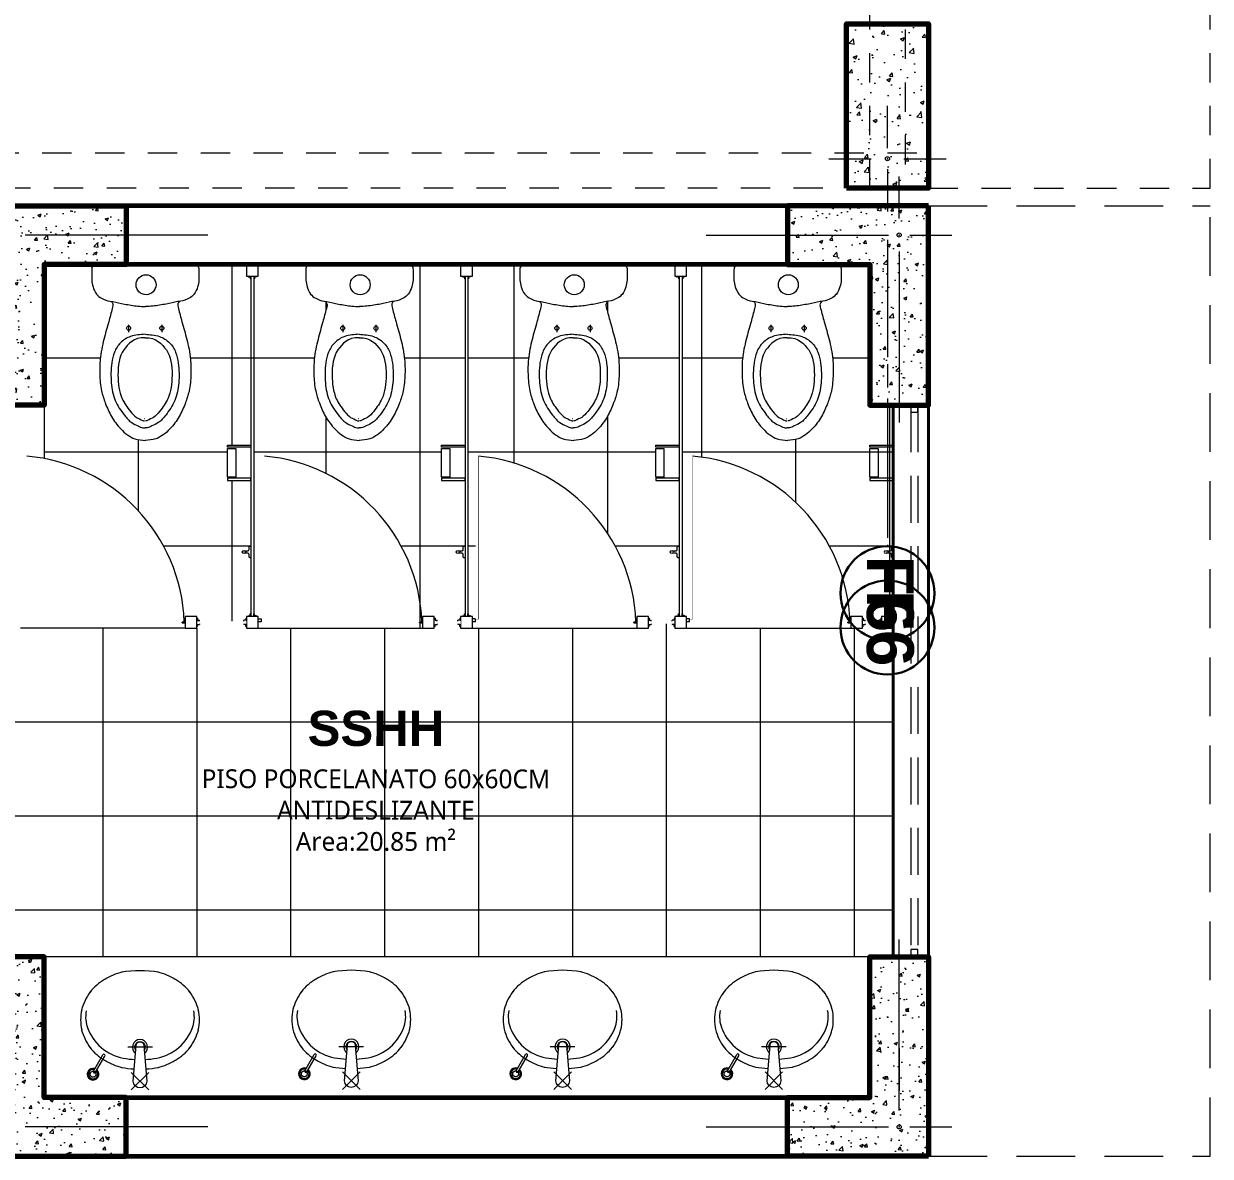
# Model space of a CAD drawing. Header units: metres. Extents: x 27 to 147, y -173 to 8.
# Drawn here: x 123.69 to 128.74, y -44.38 to -39.55 of the extents above; entities that cross this region are included whole.
import ezdxf

# ---------------------------------------------------------------- set-up
doc = ezdxf.new("R2010")
doc.units = ezdxf.units.M
doc.set_wipeout_variables(frame=1)
for name, pattern in [('DASHED2', [0.375, 0.25, -0.125]), ('Dot & Dashed', [0.670278, 0.352778, -0.176389, 0, -0.141111]), ('HIDDEN', [9.525, 6.35, -3.175]), ('HIDDEN2', [0.1875, 0.125, -0.0625]), ('RAYITAS2', [0.1875, 0.125, -0.0625])]:
    doc.linetypes.add(name, pattern=pattern)
for name, color, linetype, lineweight in [('04', 135, 'Continuous', 40), ('ArchiCAD Windows_Pen_No__3', 150, 'Continuous', 0), ('COLUMNAS 50', 32, 'Continuous', 70), ('Cotas varias El', 253, 'Continuous', 13), ('GRAFO 0 BLANCO', 7, 'Continuous', 0), ('GRAFO 02', 7, 'Continuous', 20), ('GRAFO 3', 22, 'Continuous', 30), ('GRAFO 4', 7, 'Continuous', 30), ('Letras El', 9, 'Continuous', 5), ('Mobiliario el', 7, 'Continuous', 5), ('Muebles', 252, 'Continuous', 0), ('proyecciones', 1, 'DASHED2', 5), ('puertas', 7, 'Continuous', 5), ('Sanitarios el', 141, 'Continuous', 15), ('Structural - Bearing_Pen_No__20', 1, 'Continuous', 0), ('Tabiques El', 7, 'Continuous', 15), ('Vanos', 140, 'Continuous', 5)]:
    doc.layers.add(name, color=color, linetype=linetype, lineweight=lineweight)
doc.styles.add('GENERATED_STYLE_1', font='arialbd.ttf')
doc.styles.add('Santa Rosa 1 50', font='trebuc.ttf')
pattern_1 = [(50, (52.73816, 67.419), (0.14345203, -0.01255043), [0.015, -0.165]), (355, (52.73816, 67.419), (-0.02775027, 0.15043842), [0.012, -0.132]), (100.45144, (52.75011, 67.41795), (0.11570177, 0.137888), [0.01274804, -0.14022842]), (46.1842, (52.73816, 67.459), (0.21344826, -0.03310385), [0.0225, -0.2475]), (96.63564, (52.75594, 67.45624), (0.18693238, 0.1948237), [0.01912207, -0.21034274]), (351.18416, (52.73816, 67.459), (0.1869324, 0.1948237), [0.018, -0.198]), (21, (52.75816, 67.449), (0.11938141, -0.08052378), [0.015, -0.165]), (326, (52.75816, 67.449), (0.04866306, 0.14503), [0.012, -0.132]), (71.45144, (52.7681, 67.44229), (0.16804447, 0.06450623), [0.01274804, -0.14022842]), (37.5, (52.738155, 67.419), (0.00243197, 0.066578768), [0, -0.130399995, 0, -0.133999995, 0, -0.132499995]), (7.5, (52.738155, 67.419), (0.052613906, 0.07888234), [0, -0.076399997, 0, -0.127399995, 0, -0.0505]), (327.5, (52.693555, 67.419), (0.106764483, -0.004510974), [0, -0.05, 0, -0.155999994, 0, -0.20699999]), (317.5, (52.67356, 67.419), (0.11663723, 0.020020996), [0, -0.065, 0, -0.103599996, 0, -0.146999995])]

# ---------------------------------------------------------------- blocks, each defined once
blk = doc.blocks.new('INODFLUX-P')
at = {"layer": 'Sanitarios el'}
for p, q in [((0, -0.2121), (0, 0.2126)), ((0.023, 0.2288), (0.0672, 0.2288)), ((0, 0.1438), (0, -0.0981)), ((0.2582, 0.0706), (0.2891, 0.0706)), ((0.2582, -0.071), (0.2891, -0.071)), ((0.023, -0.2282), (0.023, -0.2282)), ((0.023, -0.2282), (0.0672, -0.2282))]:
    blk.add_line(p, q, dxfattribs=at)
for centre, radius in [((0.2717, 0.0706), 0.00872), ((0.0867, 0.0033), 0.0425), ((0.2717, -0.071), 0.00872)]:
    blk.add_circle(centre, radius, dxfattribs=at)
for points in [[(0, 0.2126), (0.0044, 0.2213), (0.0135, 0.2274), (0.023, 0.2288)], [(0.0672, 0.2288), (0.0955, 0.223), (0.1264, 0.2081), (0.1445, 0.1864), (0.157, 0.1508), (0.1588, 0.1386)], [(0.1874, 0.1409), (0.2442, 0.1561), (0.3196, 0.1768), (0.4039, 0.1925), (0.4675, 0.1942), (0.5389, 0.1866), (0.5904, 0.1708), (0.6481, 0.1445), (0.701, 0.1046), (0.7429, 0.0445), (0.7506, -0.0003)], [(0.1579, 0.145), (0.1674, 0.1389), (0.1874, 0.1409)], [(0.2977, -0.0011), (0.3073, 0.0603), (0.3337, 0.1031), (0.3743, 0.1291), (0.42, 0.1406), (0.5047, 0.1425), (0.5802, 0.1255), (0.6419, 0.087), (0.6742, 0.0556), (0.6882, 0.0286), (0.6966, 0.0076), (0.6966, -0.0011)], [(0.1874, -0.1404), (0.2442, -0.1556), (0.3196, -0.1762), (0.4039, -0.192), (0.4675, -0.1937), (0.5389, -0.1861), (0.5904, -0.1703), (0.6481, -0.144), (0.701, -0.1041), (0.7429, -0.0439), (0.7506, 0.0009)], [(0.2977, -0.0011), (0.3073, -0.0624), (0.3337, -0.1052), (0.3743, -0.1312), (0.42, -0.1427), (0.5047, -0.1446), (0.5802, -0.1276), (0.6419, -0.0891), (0.6742, -0.0577), (0.6882, -0.0307), (0.6966, -0.0097), (0.6966, -0.0011)], [(0.0672, -0.2282), (0.0955, -0.2225), (0.1264, -0.2075), (0.1445, -0.1859), (0.157, -0.1503), (0.1588, -0.1381)], [(0.1579, -0.1444), (0.1674, -0.1384), (0.1874, -0.1404)], [(0, -0.2121), (0.0044, -0.2208), (0.0135, -0.2269), (0.023, -0.2282)]]:
    blk.add_spline(points, degree=3, dxfattribs=at)
for points, knots in [([(0.1588, 0.1386), (0.1623, 0.1223), (0.1698, 0.0871), (0.1777, 0.0409), (0.1792, 0.0109), (0.1796, 0.0003)], [0, 0, 0, 0, 0.0500478, 0.1080759, 0.1401372, 0.1401372, 0.1401372, 0.1401372]), ([(0.3131, -0.0011), (0.3106, 0.0471), (0.3384, 0.0711), (0.391, 0.1086), (0.4315, 0.1145), (0.5072, 0.1138), (0.5432, 0.1094), (0.5901, 0.088), (0.6081, 0.0754), (0.6383, 0.0517), (0.6458, 0.0447), (0.6554, 0.0285), (0.6616, 0.0158), (0.666, 0.0062), (0.6666, 0.0045), (0.6667, 0.0043)], [0, 0, 0, 0, 0.1299393, 0.1299393, 0.2598787, 0.2598787, 0.374754, 0.374754, 0.445792, 0.445792, 0.4942707, 0.4942707, 0.5266072, 0.5266072, 0.535214, 0.535214, 0.535214, 0.535214]), ([(0.1588, -0.1381), (0.1623, -0.1218), (0.1698, -0.0866), (0.1777, -0.0404), (0.1792, -0.0104), (0.1796, 0.0003)], [0, 0, 0, 0, 0.0500478, 0.1080759, 0.1401372, 0.1401372, 0.1401372, 0.1401372]), ([(0.3131, -0.0011), (0.3106, -0.0492), (0.3384, -0.0732), (0.391, -0.1107), (0.4315, -0.1166), (0.5072, -0.1159), (0.5432, -0.1115), (0.5901, -0.0901), (0.6081, -0.0775), (0.6383, -0.0539), (0.6458, -0.0468), (0.6554, -0.0306), (0.6616, -0.0179), (0.666, -0.0083), (0.6666, -0.0066), (0.6667, -0.0064)], [0, 0, 0, 0, 0.1299393, 0.1299393, 0.2598787, 0.2598787, 0.374754, 0.374754, 0.445792, 0.445792, 0.4942707, 0.4942707, 0.5266072, 0.5266072, 0.535214, 0.535214, 0.535214, 0.535214])]:
    blk.add_open_spline(points, degree=3, knots=knots, dxfattribs=at)
for points in [[(0.6667, 0.0043), (0.6667, 0.0041), (0.6667, 0.003), (0.6666, 0.0005)], [(0.6567, -0.0046), (0.6567, -0.0042), (0.6567, -0.0037), (0.6566, -0.0032)], [(0.6667, -0.0064), (0.6667, -0.0062), (0.6667, -0.0051), (0.6666, -0.0027)]]:
    blk.add_open_spline(points, degree=3, dxfattribs=at)
blk.add_point((0, 0), dxfattribs=at)
blk = doc.blocks.new('OvalinGrandeyGrifo')
at = {"layer": 'Sanitarios el', "lineweight": 13, "ltscale": 0.5}
for p, q in [((0.0525, -0.1165), (-0.0525, -0.1165)), ((0.0371, -0.2236), (-0.0371, -0.2978)), ((-0.0371, -0.2236), (0.0371, -0.2978))]:
    blk.add_line(p, q, dxfattribs=at)
at = {"layer": 'Sanitarios el'}
blk.add_lwpolyline([(-0.029, -0.2607), (-0.0162, -0.1097, -1), (0.0162, -0.1097), (0.029, -0.2607, -1)], format="xyb", close=True, dxfattribs=at)
for centre, radius, start, end in [((-0.0149, -0.0457), 0.2564, 104.0103, 121.7376), ((0, -0.2497), 0.4592, 80.1175, 99.8825), ((0.0149, -0.0457), 0.2564, 58.2624, 75.9897), ((-0.0502, -0.0071), 0.2051, 119.322, 142.2699), ((0.0502, -0.0071), 0.2051, 37.7301, 60.678), ((-0.0371, -0.011), 0.218, 143.4198, 165.9569), ((0.0371, -0.011), 0.218, 14.0431, 36.5802), ((-0.0534, 0), 0.1996, 167.6572, 192.3428), ((-0.1008, 0.0114), 0.1308, 168.0871, 202.2683), ((0.1008, 0.0114), 0.1308, 337.7317, 11.9129), ((0.0534, 0), 0.1996, 347.6572, 12.3428), ((-0.0371, 0.011), 0.218, 194.0431, 216.5802), ((-0.0313, 0.0379), 0.2052, 199.9549, 258.5759), ((0.0313, 0.0379), 0.2052, 281.4241, 340.0451), ((0.0371, 0.011), 0.218, 323.4198, 345.9569), ((0, -0.1165), 0.0325, 305.7597, 234.2403), ((0, -0.1165), 0.023, 321.3881, 218.6119), ((-0.0502, 0.0071), 0.2051, 217.7301, 240.678), ((0.0502, 0.0071), 0.2051, 299.322, 322.2699), ((-0.0149, 0.0457), 0.2564, 238.2624, 255.9897), ((0, 0.2497), 0.4192, 260.1175, 267.1004), ((0, 0.2497), 0.4192, 272.8996, 279.8825), ((0.0149, 0.0457), 0.2564, 284.0103, 301.7376), ((0, 0.2497), 0.4592, 260.1175, 266.9302), ((0, 0.2497), 0.4592, 273.0698, 279.8825)]:
    blk.add_arc(centre, radius, start, end, dxfattribs=at)
blk = doc.blocks.new('H-4a-P')
for p, q in [((0.0019, 0.0133), (0.0417, 0.0823)), ((0.0106, 0.0083), (0.0504, 0.0773))]:
    blk.add_line(p, q)
at = {"linetype": 'HIDDEN'}
blk.add_circle((0, 0), 0.0125, dxfattribs=at)
for centre, radius, start, end in [((0.0461, 0.0798), 0.005, 330, 150), ((0, 0), 0.025, 71.537, 48.463), ((0, 0), 0.02, 74.4775, 45.5225), ((0.0063, 0.0108), 0.005, 150, 330)]:
    blk.add_arc(centre, radius, start, end)
blk = doc.blocks.new('H-6a')
for points in [[(0, 0), (0, -0.009), (-0.1, -0.009), (-0.1, 0)], [(-0.065, -0.136), (-0.1, -0.136), (-0.1, -0.014), (-0.065, -0.014)], [(0, -0.15), (0, -0.141), (-0.1, -0.141), (-0.1, -0.15)]]:
    blk.add_lwpolyline(points, close=True)
blk = doc.blocks.new('H-3')
blk.add_lwpolyline([(0.0054, 0.0301), (0.0054, 0.013, 0.414214), (0.0104, 0.008), (0.02, 0.008, -0.414214), (0.025, 0.003), (0.025, 0), (-0.025, 0), (-0.025, 0.003, -0.414214), (-0.02, 0.008), (-0.0104, 0.008, 0.414214), (-0.0054, 0.013), (-0.0054, 0.0301)], format="xyb")
at = {"extrusion": (0, 0, -1)}
blk.add_ellipse((0, 0.0301), major_axis=(0, -0.0093), ratio=0.58118, dxfattribs=at)

msp = doc.modelspace()

# ---------------------------------------------------------------- hatches: boundary and pattern name
at = {"layer": 'GRAFO 0 BLANCO'}
h = msp.add_hatch(dxfattribs=at)
h.set_pattern_fill('AR-CONC', color=256, scale=0.024)
h.set_pattern_definition([(50, (162.21373, 195.53091), (0.17214244, -0.015060515), [0.018, -0.198]), (355, (162.21373, 195.53091), (-0.03330032, 0.18052611), [0.0144, -0.1584]), (100.45144, (162.22808, 195.52965), (0.13884213, 0.1654656), [0.01529765, -0.16827411]), (46.1842, (162.21373, 195.5789), (0.25613792, -0.03972463), [0.027, -0.297]), (96.63563, (162.23508, 195.5756), (0.22431887, 0.23378846), [0.02294648, -0.2524113]), (351.18416, (162.21373, 195.5789), (0.22431887, 0.23378846), [0.0216, -0.2376]), (21, (162.23773, 195.56691), (0.14325769, -0.096628536), [0.018, -0.198]), (326, (162.23773, 195.56691), (0.05839568, 0.17403601), [0.0144, -0.1584]), (71.45144, (162.24967, 195.55886), (0.20165337, 0.07740747), [0.01529765, -0.16827411]), (37.5, (162.213734, 195.53091), (0.002918366, 0.079894525), [0, -0.15648, 0, -0.1608, 0, -0.159]), (7.5, (162.213734, 195.53091), (0.06313669, 0.09465881), [0, -0.09168, 0, -0.15288, 0, -0.0606]), (327.5, (162.160214, 195.53091), (0.128117385, -0.005413171), [0, -0.06, 0, -0.1872, 0, -0.2484]), (317.5, (162.13621, 195.53091), (0.13996468, 0.024025194), [0, -0.078, 0, -0.12432, 0, -0.1764])])
h.paths.add_polyline_path([(127.5397, -40.2538), (127.5397, -39.5538), (127.1897, -39.5538), (127.1897, -40.2538)])
h.paths.add_polyline_path([(127.356, -40.1288, -1), (127.3735, -40.1288, -1)], flags=16)
at = {"layer": 'Vanos'}
h = msp.add_hatch(dxfattribs=at)
h.set_pattern_fill('AR-CONC', color=256, scale=0.02)
h.set_pattern_definition(pattern_1)
h.paths.add_polyline_path([(123.7727, -41.179), (123.7727, -40.5788), (124.1229, -40.5788), (124.1229, -40.3288), (123.5227, -40.3288), (123.5227, -41.179)])
h = msp.add_hatch(dxfattribs=at)
h.set_pattern_fill('AR-CONC', color=256, scale=0.02)
h.set_pattern_definition(pattern_1)
h.paths.add_polyline_path([(127.2896, -41.179), (127.2896, -40.5788), (126.9394, -40.5788), (126.9394, -40.3288), (127.5396, -40.3288), (127.5396, -41.179)])
h = msp.add_hatch(dxfattribs=at)
h.set_pattern_fill('AR-CONC', color=256, scale=0.02)
h.set_pattern_definition(pattern_1)
h.paths.add_polyline_path([(123.7727, -43.5276), (123.7727, -44.1277), (124.1229, -44.1277), (124.1229, -44.3777), (123.5227, -44.3777), (123.5227, -43.5276)])
h = msp.add_hatch(dxfattribs=at)
h.set_pattern_fill('AR-CONC', color=256, scale=0.02)
h.set_pattern_definition(pattern_1)
h.paths.add_polyline_path([(127.2896, -43.5276), (127.2896, -44.1277), (126.9394, -44.1277), (126.9394, -44.3777), (127.5396, -44.3777), (127.5396, -43.5276)])

# ---------------------------------------------------------------- linework, layer by layer
at = {"layer": '04'}
msp.add_lwpolyline([(127.5396, -44.3777), (126.9394, -44.3777), (126.9394, -44.1277), (127.2896, -44.1277), (127.2896, -43.5276), (127.5396, -43.5276)], close=True, dxfattribs=at)
at = {"layer": 'ArchiCAD Windows_Pen_No__3', "linetype": 'Continuous'}
for q in [(127.5247, -41.179), (127.5247, -41.179), (127.5397, -41.1939)]:
    msp.add_line((127.5397, -41.179), q, dxfattribs=at)
at = {"layer": 'COLUMNAS 50', "color": 1, "linetype": 'Continuous', "lineweight": 9}
for p, q in [((127.3647, -40.0838), (127.3647, -39.9038)), ((127.1147, -40.1288), (127.2947, -40.1288)), ((127.3647, -40.1738), (127.3647, -40.3538)), ((127.4347, -40.1288), (127.6147, -40.1288))]:
    msp.add_line(p, q, dxfattribs=at)
at = {"layer": 'COLUMNAS 50', "linetype": 'Continuous'}
for points in [[(127.1897, -40.2538), (127.1897, -39.5538), (127.5397, -39.5538), (127.5397, -40.2538)], [(123.5227, -40.3288), (124.1229, -40.3288), (124.1229, -40.5788), (123.773, -40.5788), (123.7727, -41.179), (123.5227, -41.179)], [(127.5396, -40.3288), (126.9394, -40.3288), (126.9394, -40.5788), (127.2896, -40.5788), (127.2896, -41.179), (127.5396, -41.179)], [(123.5227, -44.3777), (124.1229, -44.3777), (124.1229, -44.1277), (123.7727, -44.1277), (123.7727, -43.5276), (123.5227, -43.5276)], [(127.5396, -44.3777), (126.9394, -44.3777), (126.9394, -44.1277), (127.2896, -44.1277), (127.2896, -43.5276), (127.5396, -43.5276)]]:
    msp.add_lwpolyline(points, close=True, dxfattribs=at)
at = {"layer": 'COLUMNAS 50', "color": 1, "linetype": 'Continuous', "lineweight": 9}
msp.add_circle((127.3647, -40.1288), 0.00871, dxfattribs=at)
msp.add_point((127.3647, -40.1288), dxfattribs=at)
at = {"layer": 'Cotas varias El', "linetype": 'Dot & Dashed'}
for p, q in [((127.3647, -40.4745), (127.3647, -41.7794)), ((127.3647, -40.6206), (127.3647, -41.9256))]:
    msp.add_line(p, q, dxfattribs=at)
at = {"layer": 'GRAFO 02'}
for p, q in [((124.6537, -42.0674), (124.6507, -42.0674)), ((124.6657, -42.0674), (124.6687, -42.0674))]:
    msp.add_line(p, q, dxfattribs=at)
at = {"layer": 'GRAFO 4', "color": 251, "linetype": 'Continuous', "lineweight": 5, "true_color": 0x636466}
for p, q in [((123.773, -40.5788), (123.773, -41.4061)), ((124.573, -40.5788), (124.573, -41.3489)), ((125.373, -40.5788), (125.373, -42.1289)), ((125.773, -40.5788), (125.773, -41.425)), ((126.573, -40.5788), (126.573, -41.4001)), ((124.973, -40.737), (124.973, -40.7743)), ((126.173, -40.7366), (126.173, -40.7838)), ((127.373, -41.179), (127.373, -42.0789)), ((124.973, -41.2293), (124.973, -41.4695)), ((126.173, -41.225), (126.173, -41.7247)), ((124.173, -41.3253), (124.173, -41.6274)), ((126.973, -41.3247), (126.973, -41.5917)), ((124.373, -42.1289), (123.6727, -42.1289)), ((124.0227, -42.1289), (124.0227, -43.5276)), ((124.6847, -42.1289), (125.3847, -42.1289)), ((124.8227, -42.1289), (124.8227, -43.5276)), ((125.2227, -42.1289), (125.2227, -43.5276)), ((125.5967, -42.1289), (126.2967, -42.1289)), ((125.6227, -42.1289), (125.6227, -43.5276)), ((126.0227, -42.1289), (126.0227, -43.5276)), ((126.5087, -42.1289), (127.2087, -42.1289)), ((126.8227, -42.1289), (126.8227, -43.5276)), ((127.2227, -42.1289), (127.2227, -43.5276))]:
    msp.add_line(p, q, dxfattribs=at)
at = {"layer": 'GRAFO 4', "linetype": 'Continuous', "lineweight": 60, "flags": 128}
for points in [[(126.9394, -40.3288), (124.1229, -40.3288)], [(126.9396, -40.5788), (124.1229, -40.5788)], [(124.1229, -44.1277), (124.1229, -44.1277), (126.9394, -44.1277)], [(124.1229, -44.3777), (126.9394, -44.3777)]]:
    msp.add_lwpolyline(points, dxfattribs=at)
at = {"layer": 'GRAFO 4', "linetype": 'Continuous', "flags": 128}
msp.add_lwpolyline([(126.9396, -40.5788), (124.1229, -40.5788)], dxfattribs=at)
at = {"layer": 'GRAFO 4', "color": 251, "linetype": 'Continuous', "lineweight": 5, "true_color": 0x636466, "flags": 128}
for points in [[(124.0119, -40.9788), (123.773, -40.9788)], [(124.9239, -40.9788), (124.3957, -40.9788)], [(125.5657, -40.9788), (125.3076, -40.9788)], [(125.8359, -40.9788), (125.5777, -40.9788)], [(126.4777, -40.9788), (126.2196, -40.9788)], [(126.7477, -40.9788), (126.4897, -40.9788)], [(127.2896, -40.9788), (127.1314, -40.9788)], [(124.5537, -41.3788), (123.773, -41.3788)], [(125.4657, -41.3788), (124.6657, -41.3788)], [(126.3777, -41.3788), (125.5777, -41.3788)], [(127.3897, -41.3788), (126.4897, -41.3788)], [(124.6537, -41.7788), (124.2817, -41.7788)], [(125.5657, -41.7788), (125.2934, -41.7788)], [(126.4777, -41.7788), (126.2054, -41.7788)], [(127.3897, -41.7788), (127.1173, -41.7788)], [(122.6031, -42.5277), (127.3897, -42.5277)], [(122.3019, -42.9277), (127.3897, -42.9277)], [(121.0587, -43.3277), (127.3897, -43.3277)]]:
    msp.add_lwpolyline(points, dxfattribs=at)
at = {"layer": 'proyecciones', "color": 61, "linetype": 'HIDDEN2', "true_color": 0xedee99}
msp.add_lwpolyline([(127.4396, -11.4538), (127.4397, -40.2538), (127.2897, -40.2538), (127.2896, -11.4538)], close=True, dxfattribs=at)
at = {"layer": 'proyecciones', "linetype": 'HIDDEN2'}
msp.add_lwpolyline([(127.5396, -40.2538), (128.7396, -40.2538), (128.7396, -11.4538), (127.5396, -11.4538)], dxfattribs=at)
at = {"layer": 'proyecciones', "color": 61, "linetype": 'RAYITAS2', "true_color": 0xedee99}
msp.add_lwpolyline([(127.5397, -40.1038), (127.5397, -40.2538), (117.2396, -40.2538), (117.2396, -40.1038)], close=True, dxfattribs=at)
at = {"layer": 'puertas'}
for p, q in [((125.6225, -42.089), (125.6227, -41.3957)), ((126.5345, -42.089), (126.5346, -41.3957)), ((124.3698, -42.0929), (124.3698, -42.1021)), ((124.3698, -42.0929), (124.373, -42.0929)), ((125.3815, -42.0929), (125.3815, -42.1021)), ((125.3815, -42.0929), (125.3847, -42.0929)), ((125.6225, -42.089), (125.5967, -42.089)), ((126.2935, -42.0929), (126.2935, -42.1021)), ((126.2935, -42.0929), (126.2967, -42.0929)), ((126.5345, -42.089), (126.5087, -42.089)), ((127.2054, -42.0929), (127.2054, -42.1021)), ((127.2054, -42.0929), (127.2087, -42.0929)), ((124.3606, -42.1053), (124.3606, -42.1021)), ((124.3698, -42.1021), (124.3606, -42.1021)), ((124.3606, -42.1053), (124.373, -42.1053)), ((125.3723, -42.1053), (125.3723, -42.1021)), ((125.3815, -42.1021), (125.3723, -42.1021)), ((125.3723, -42.1053), (125.3847, -42.1053)), ((125.6096, -42.1019), (125.5967, -42.1019)), ((126.2843, -42.1053), (126.2843, -42.1021)), ((126.2935, -42.1021), (126.2843, -42.1021)), ((126.2843, -42.1053), (126.2967, -42.1053)), ((126.5216, -42.1019), (126.5087, -42.1019)), ((127.1963, -42.1053), (127.1963, -42.1021)), ((127.2054, -42.1021), (127.1963, -42.1021)), ((127.1963, -42.1053), (127.2087, -42.1053))]:
    msp.add_line(p, q, dxfattribs=at)
for centre in [(123.6343, -42.1289), (124.646, -42.1289), (125.5579, -42.1289), (126.4699, -42.1289)]:
    msp.add_arc(centre, 0.7361, 2.1742, 84.9548, dxfattribs=at)
at = {"layer": 'Structural - Bearing_Pen_No__20', "linetype": 'Continuous'}
for p, q in [((127.4146, -40.3838), (127.4146, -40.2038)), ((124.4694, -40.4538), (123.6927, -40.4538)), ((126.593, -40.4538), (127.3696, -40.4538)), ((127.4596, -40.4538), (127.6396, -40.4538)), ((127.4146, -40.5238), (127.4146, -41.2525)), ((127.4146, -44.1827), (127.4146, -43.454)), ((127.4147, -43.9194), (127.4147, -44.0994)), ((124.4694, -44.2527), (123.6927, -44.2527)), ((126.593, -44.2527), (127.3696, -44.2527)), ((127.4596, -44.2527), (127.6396, -44.2527))]:
    msp.add_line(p, q, dxfattribs=at)
for centre in [(127.4146, -40.4538), (127.4146, -44.2527)]:
    msp.add_circle(centre, 0.00871, dxfattribs=at)
for p in [(127.4146, -40.4538), (127.4146, -44.2527)]:
    msp.add_point(p, dxfattribs=at)
at = {"layer": 'Tabiques El'}
for p, q in [((124.6422, -40.6288), (124.6537, -40.6288)), ((124.6422, -40.6318), (124.6422, -40.6288)), ((124.6537, -40.6288), (124.6537, -42.0789)), ((124.6537, -40.6288), (124.6537, -40.6403)), ((124.6657, -40.6288), (124.6657, -42.0789)), ((124.6772, -40.6318), (124.6772, -40.6288)), ((125.5542, -40.6288), (125.5657, -40.6288)), ((125.5542, -40.6318), (125.5542, -40.6288)), ((125.5657, -40.6288), (125.5657, -42.0789)), ((125.5657, -40.6288), (125.5657, -40.6403)), ((125.5777, -40.6288), (125.5777, -42.0789)), ((125.5892, -40.6318), (125.5892, -40.6288)), ((126.4662, -40.6288), (126.4777, -40.6288)), ((126.4662, -40.6318), (126.4662, -40.6288)), ((126.4777, -40.6288), (126.4777, -42.0789)), ((126.4777, -40.6288), (126.4777, -40.6403)), ((126.4897, -40.6288), (126.4897, -42.0789)), ((126.5012, -40.6318), (126.5012, -40.6288)), ((124.6422, -40.6318), (124.6507, -40.6318)), ((124.6507, -40.6318), (124.6507, -40.6403)), ((124.6537, -40.6403), (124.6507, -40.6403)), ((124.6657, -40.6403), (124.6687, -40.6403)), ((124.6772, -40.6318), (124.6687, -40.6318)), ((124.6687, -40.6318), (124.6687, -40.6403)), ((125.5542, -40.6318), (125.5627, -40.6318)), ((125.5627, -40.6318), (125.5627, -40.6403)), ((125.5657, -40.6403), (125.5627, -40.6403)), ((125.5777, -40.6403), (125.5807, -40.6403)), ((125.5892, -40.6318), (125.5807, -40.6318)), ((125.5807, -40.6318), (125.5807, -40.6403)), ((126.4662, -40.6318), (126.4747, -40.6318)), ((126.4747, -40.6318), (126.4747, -40.6403)), ((126.4777, -40.6403), (126.4747, -40.6403)), ((126.4897, -40.6403), (126.4927, -40.6403)), ((126.5012, -40.6318), (126.4927, -40.6318)), ((126.4927, -40.6318), (126.4927, -40.6403)), ((124.6422, -42.0759), (124.6422, -42.0789)), ((124.6422, -42.0759), (124.6507, -42.0759)), ((124.6507, -42.0759), (124.6507, -42.0674)), ((124.6657, -42.0789), (124.6657, -42.0674)), ((124.6772, -42.0789), (124.6657, -42.0789)), ((124.6687, -42.0759), (124.6687, -42.0674)), ((124.6772, -42.0759), (124.6687, -42.0759)), ((124.6772, -42.0759), (124.6772, -42.0789)), ((125.5542, -42.0759), (125.5542, -42.0789)), ((125.5542, -42.0759), (125.5627, -42.0759)), ((125.5657, -42.0674), (125.5627, -42.0674)), ((125.5627, -42.0759), (125.5627, -42.0674)), ((125.5777, -42.0789), (125.5777, -42.0674)), ((125.5777, -42.0674), (125.5807, -42.0674)), ((125.5892, -42.0789), (125.5777, -42.0789)), ((125.5807, -42.0759), (125.5807, -42.0674)), ((125.5892, -42.0759), (125.5807, -42.0759)), ((125.5892, -42.0759), (125.5892, -42.0789)), ((126.4662, -42.0759), (126.4662, -42.0789)), ((126.4662, -42.0759), (126.4747, -42.0759)), ((126.4777, -42.0674), (126.4747, -42.0674)), ((126.4747, -42.0759), (126.4747, -42.0674)), ((126.4897, -42.0789), (126.4897, -42.0674)), ((126.4897, -42.0674), (126.4927, -42.0674)), ((126.5012, -42.0789), (126.4897, -42.0789)), ((126.4927, -42.0759), (126.4927, -42.0674)), ((126.5012, -42.0759), (126.4927, -42.0759)), ((126.5012, -42.0759), (126.5012, -42.0789))]:
    msp.add_line(p, q, dxfattribs=at)
for points in [[(124.6847, -40.6288), (124.6847, -40.5788), (124.6347, -40.5788), (124.6347, -40.6288)], [(125.5967, -40.6288), (125.5967, -40.5788), (125.5467, -40.5788), (125.5467, -40.6288)], [(126.5087, -40.6288), (126.5087, -40.5788), (126.4587, -40.5788), (126.4587, -40.6288)], [(124.6847, -42.1289), (124.6847, -42.0789), (124.6347, -42.0789), (124.6347, -42.1289)], [(125.5967, -42.1289), (125.5967, -42.0789), (125.5467, -42.0789), (125.5467, -42.1289)], [(126.5087, -42.1289), (126.5087, -42.0789), (126.4587, -42.0789), (126.4587, -42.1289)]]:
    msp.add_lwpolyline(points, close=True, dxfattribs=at)
at = {"layer": 'Vanos', "color": 1, "linetype": 'RAYITAS2', "lineweight": 5, "ltscale": 2}
for p, q in [((127.5396, -40.3288), (128.7392, -40.3288)), ((128.7392, -44.3777), (128.7392, -40.3288)), ((127.5396, -44.3777), (128.7392, -44.3777))]:
    msp.add_line(p, q, dxfattribs=at)
at = {"layer": 'Vanos', "color": 145, "lineweight": 40}
for p, q in [((127.3897, -43.5276), (127.3897, -41.179)), ((127.5396, -43.5276), (127.5396, -41.179))]:
    msp.add_line(p, q, dxfattribs=at)
at = {"layer": 'Vanos', "color": 145, "linetype": 'DASHED2', "lineweight": 5, "ltscale": 0.8}
for p, q in [((127.4646, -41.179), (127.4646, -43.5276)), ((127.4946, -41.179), (127.4946, -43.5276))]:
    msp.add_line(p, q, dxfattribs=at)
at = {"layer": 'Vanos', "color": 145}
msp.add_line((127.2896, -43.5276), (123.7727, -43.5276), dxfattribs=at)
at = {"layer": 'Vanos', "color": 145, "lineweight": 5}
for points in [[(127.4946, -41.179), (127.4646, -41.179), (127.4646, -41.209), (127.4947, -41.209)], [(127.4946, -43.4976), (127.4646, -43.4976), (127.4646, -43.5276), (127.4947, -43.5276)]]:
    msp.add_lwpolyline(points, close=True, dxfattribs=at)

# ---------------------------------------------------------------- block references
at = {"layer": 'Mobiliario el'}
for p in [(124.6537, -41.3489), (125.5657, -41.3489), (126.4777, -41.3489), (127.3901, -41.3489)]:
    msp.add_blockref('H-6a', p, dxfattribs=at)
at = {"layer": 'Mobiliario el', "rotation": 90}
for p in [(124.6537, -41.804), (125.5657, -41.804), (126.4777, -41.804), (127.3895, -41.804)]:
    msp.add_blockref('H-3', p, dxfattribs=at)
at = {"layer": 'Muebles'}
for name, p in [('OvalinGrandeyGrifo', (124.1812, -43.7967)), ('OvalinGrandeyGrifo', (125.0812, -43.7951)), ('OvalinGrandeyGrifo', (125.9812, -43.7951)), ('OvalinGrandeyGrifo', (126.8812, -43.7951)), ('H-4a-P', (123.9812, -44.0282)), ('H-4a-P', (124.8812, -44.0266)), ('H-4a-P', (125.7812, -44.0266)), ('H-4a-P', (126.6812, -44.0266))]:
    msp.add_blockref(name, p, dxfattribs=at)
at = {"layer": 'Sanitarios el', "extrusion": (0, 0, -1), "xscale": -1, "zscale": -0.9999999640201448, "rotation": 89.99999999998697}
for p in [(-124.2036, -40.5788), (-125.1155, -40.5788), (-126.0275, -40.5788), (-126.9393, -40.5788)]:
    msp.add_blockref('INODFLUX-P', p, dxfattribs=at)

# ---------------------------------------------------------------- texts
at = {"layer": 'Letras El', "insert": (124.0727, -42.4791), "char_height": 0.209, "attachment_point": 1, "rotation": 359.9546, "style": 'Santa Rosa 1 50'}
msp.add_mtext_dynamic_manual_height_columns('\\pxqc;{\\fSwis721 Ex BT|b1|i0|c0|p34;\\H0.7177x;SSHH\\P\\fTrebuchet MS|b0|i0|c0|p34;\\H0.53334x;PISO PORCELANATO 60x60CM\\PANTIDESLIZANTE\\PArea:20.85 m²}', width=2.226784, gutter_width=0.5, heights=[0], dxfattribs=at)

# ---------------------------------------------------------------- wipeouts: each hides what was drawn before it
msp.add_wipeout([(127.2702, -42.1099), (127.3398, -42.1099), (127.3398, -42.0979), (127.2702, -42.0979)]).dxf.layer = 'Tabiques El'

# ---------------------------------------------------------------- next in the draw order: linework, layer by layer
at = {"layer": 'GRAFO 3', "linetype": 'Continuous'}
for centre in [(127.3647, -41.9794), (127.3647, -42.1256)]:
    msp.add_circle(centre, 0.2, dxfattribs=at)
at = {"layer": 'Tabiques El'}
for p, q in [((127.2617, -42.0864), (127.2587, -42.0864)), ((127.2617, -42.0864), (127.2617, -42.0949)), ((127.2617, -42.0949), (127.2702, -42.0949)), ((127.2702, -42.0979), (127.2702, -42.0949)), ((127.3282, -42.0979), (127.3282, -42.0949)), ((127.3367, -42.0949), (127.3282, -42.0949)), ((127.3367, -42.0864), (127.3397, -42.0864)), ((127.3367, -42.0864), (127.3367, -42.0949)), ((127.2617, -42.1214), (127.2587, -42.1214)), ((127.2617, -42.1214), (127.2617, -42.1129)), ((127.2617, -42.1129), (127.2702, -42.1129)), ((127.2702, -42.1099), (127.2702, -42.1129)), ((127.3282, -42.1099), (127.3282, -42.1129)), ((127.3367, -42.1129), (127.3282, -42.1129)), ((127.3367, -42.1214), (127.3367, -42.1129)), ((127.3367, -42.1214), (127.3397, -42.1214))]:
    msp.add_line(p, q, dxfattribs=at)
for points in [[(127.2587, -42.1289), (127.2587, -42.0789), (127.2087, -42.0789), (127.2087, -42.1289)], [(127.3897, -42.1289), (127.3897, -42.0789), (127.3397, -42.0789), (127.3397, -42.1289)], [(127.3897, -42.1289), (127.3897, -42.0789), (127.3397, -42.0789), (127.3397, -42.1289)]]:
    msp.add_lwpolyline(points, close=True, dxfattribs=at)

# ---------------------------------------------------------------- next in the draw order: texts
at = {"char_height": 0.2, "attachment_point": 9, "rotation": 270, "style": 'GENERATED_STYLE_1'}
for insert in [(127.2741, -42.145), (127.2741, -42.2912)]:
    msp.add_mtext('F6', dxfattribs=dict(at, insert=insert))

# ---------------------------------------------------------------- next in the draw order: wipeouts: each hides what was drawn before it
for points, layer in [([(123.6859, -42.089), (123.6989, -42.089), (123.699, -41.3957), (123.6861, -41.3957)], 'puertas'), ([(124.6976, -42.089), (124.7106, -42.089), (124.7107, -41.3957), (124.6978, -41.3957)], 'puertas'), ([(125.6096, -42.089), (125.6225, -42.089), (125.6227, -41.3957), (125.6097, -41.3957)], 'puertas'), ([(126.5216, -42.089), (126.5345, -42.089), (126.5346, -41.3957), (126.5217, -41.3957)], 'puertas'), ([(124.423, -42.1099), (124.6347, -42.1099), (124.6347, -42.0979), (124.423, -42.0979)], 'Tabiques El'), ([(125.4462, -42.1099), (125.5467, -42.1099), (125.5467, -42.0979), (125.4462, -42.0979)], 'Tabiques El'), ([(126.3582, -42.1099), (126.4587, -42.1099), (126.4587, -42.0979), (126.3582, -42.0979)], 'Tabiques El')]:
    msp.add_wipeout(points).dxf.layer = layer

# ---------------------------------------------------------------- next in the draw order: linework, layer by layer
at = {"layer": 'GRAFO 4', "color": 251, "linetype": 'Continuous', "lineweight": 5, "true_color": 0x636466}
for p, q in [((124.573, -41.4989), (124.573, -42.0979)), ((125.6097, -41.7788), (125.5777, -41.7788)), ((124.4227, -42.1289), (124.4227, -43.5276)), ((126.4227, -42.1099), (126.4227, -43.5276))]:
    msp.add_line(p, q, dxfattribs=at)
at = {"layer": 'puertas', "lineweight": 18}
msp.add_lwpolyline([(124.6976, -42.089), (124.6976, -42.1019), (124.6847, -42.1019), (124.6847, -42.089)], close=True, dxfattribs=at)
for points in [[(125.6096, -42.1019), (125.6096, -42.089)], [(126.5216, -42.1019), (126.5216, -42.089)]]:
    msp.add_lwpolyline(points, dxfattribs=at)
at = {"layer": 'Tabiques El'}
for p, q in [((124.426, -42.0864), (124.423, -42.0864)), ((124.426, -42.0864), (124.423, -42.0864)), ((124.426, -42.0864), (124.426, -42.0949)), ((124.426, -42.0864), (124.426, -42.0949)), ((124.426, -42.0949), (124.4345, -42.0949)), ((124.426, -42.0949), (124.4345, -42.0949)), ((124.4345, -42.0979), (124.4345, -42.0949)), ((124.4345, -42.0979), (124.4345, -42.0949)), ((124.6232, -42.0979), (124.6232, -42.0949)), ((124.6317, -42.0949), (124.6232, -42.0949)), ((124.6317, -42.0864), (124.6347, -42.0864)), ((124.6317, -42.0864), (124.6317, -42.0949)), ((125.4377, -42.0864), (125.4347, -42.0864)), ((125.4377, -42.0864), (125.4377, -42.0949)), ((125.4377, -42.0949), (125.4462, -42.0949)), ((125.4462, -42.0979), (125.4462, -42.0949)), ((125.5352, -42.0979), (125.5352, -42.0949)), ((125.5437, -42.0949), (125.5352, -42.0949)), ((125.5437, -42.0864), (125.5467, -42.0864)), ((125.5437, -42.0864), (125.5437, -42.0949)), ((126.3497, -42.0864), (126.3467, -42.0864)), ((126.3497, -42.0864), (126.3497, -42.0949)), ((126.3497, -42.0949), (126.3582, -42.0949)), ((126.3582, -42.0979), (126.3582, -42.0949)), ((126.4472, -42.0979), (126.4472, -42.0949)), ((126.4557, -42.0949), (126.4472, -42.0949)), ((126.4557, -42.0864), (126.4587, -42.0864)), ((126.4557, -42.0864), (126.4557, -42.0949)), ((126.5012, -42.0789), (126.4897, -42.0789)), ((124.426, -42.1214), (124.423, -42.1214)), ((124.426, -42.1214), (124.423, -42.1214)), ((124.426, -42.1214), (124.426, -42.1129)), ((124.426, -42.1129), (124.4345, -42.1129)), ((124.426, -42.1214), (124.426, -42.1129)), ((124.426, -42.1129), (124.4345, -42.1129)), ((124.4345, -42.1099), (124.4345, -42.1129)), ((124.4345, -42.1099), (124.4345, -42.1129)), ((124.6232, -42.1099), (124.6232, -42.1129)), ((124.6317, -42.1129), (124.6232, -42.1129)), ((124.6317, -42.1214), (124.6317, -42.1129)), ((124.6317, -42.1214), (124.6347, -42.1214)), ((125.4377, -42.1214), (125.4347, -42.1214)), ((125.4377, -42.1214), (125.4377, -42.1129)), ((125.4377, -42.1129), (125.4462, -42.1129)), ((125.4462, -42.1099), (125.4462, -42.1129)), ((125.5352, -42.1099), (125.5352, -42.1129)), ((125.5437, -42.1129), (125.5352, -42.1129)), ((125.5437, -42.1214), (125.5437, -42.1129)), ((125.5437, -42.1214), (125.5467, -42.1214)), ((126.3497, -42.1214), (126.3467, -42.1214)), ((126.3497, -42.1214), (126.3497, -42.1129)), ((126.3497, -42.1129), (126.3582, -42.1129)), ((126.3582, -42.1099), (126.3582, -42.1129)), ((126.4472, -42.1099), (126.4472, -42.1129)), ((126.4557, -42.1129), (126.4472, -42.1129)), ((126.4557, -42.1214), (126.4557, -42.1129)), ((126.4557, -42.1214), (126.4587, -42.1214))]:
    msp.add_line(p, q, dxfattribs=at)
for points in [[(124.423, -42.1289), (124.423, -42.0789), (124.373, -42.0789), (124.373, -42.1289)], [(125.4347, -42.1289), (125.4347, -42.0789), (125.3847, -42.0789), (125.3847, -42.1289)], [(126.3467, -42.1289), (126.3467, -42.0789), (126.2967, -42.0789), (126.2967, -42.1289)], [(126.5087, -42.1289), (126.5087, -42.0789), (126.4587, -42.0789), (126.4587, -42.1289)]]:
    msp.add_lwpolyline(points, close=True, dxfattribs=at)

doc.saveas('drawing.dxf')
